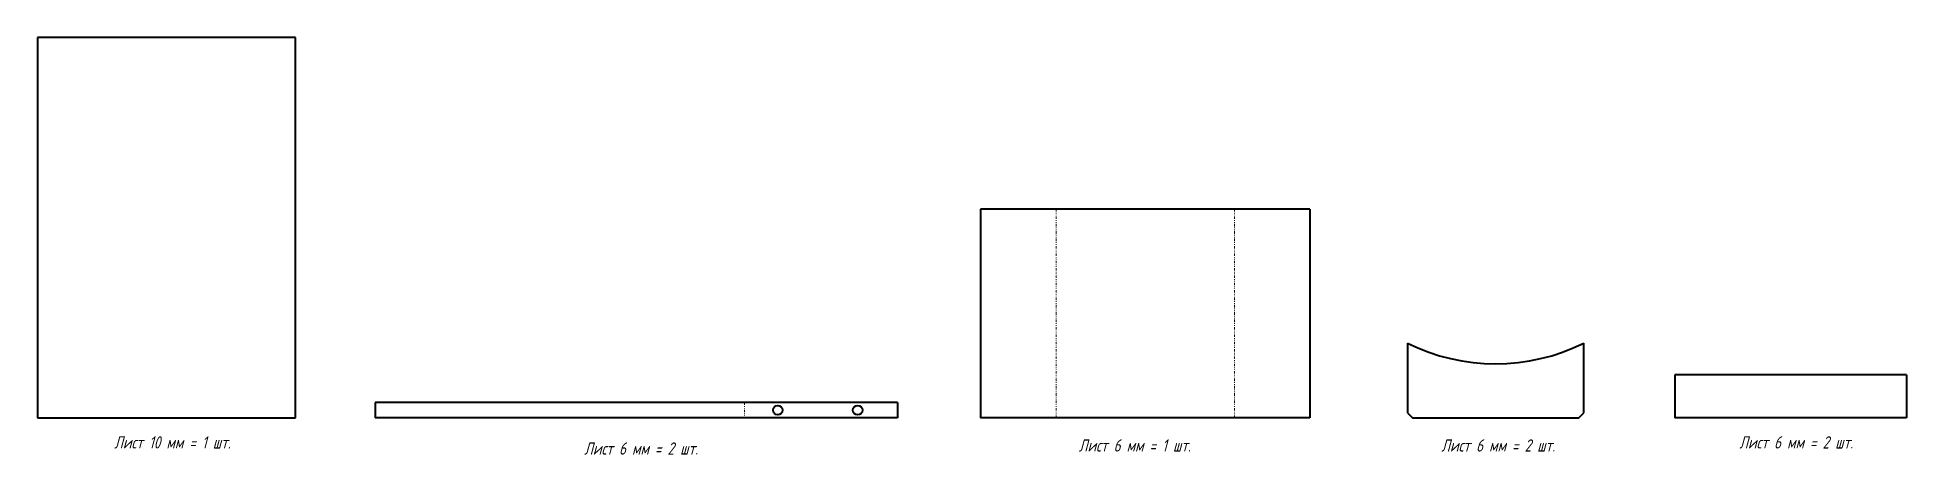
# Model space of a CAD drawing. Header units: millimetres. Extents: x 0 to 3042, y -60 to 620.
import ezdxf

# ---------------------------------------------------------------- set-up
doc = ezdxf.new("R2010")
doc.units = ezdxf.units.MM
doc.linetypes.add('K5LT_BASIC', pattern=[0])
doc.linetypes.add('K5LT_CHAIN_LINE_WITH_2_POINTS', pattern=[12, 4, -2, 1, -2, 1, -2])
doc.styles.add('KTEXTSTYLE', font='GOST_AU.SHX', dxfattribs={"width": 0.96, "height": 5})

msp = doc.modelspace()

# ---------------------------------------------------------------- linework, layer by layer
at = {"color": 7, "linetype": 'K5LT_BASIC', "lineweight": 40, "true_color": 0xffffff}
for p, q in [((420, 620), (0, 620)), ((0, 620), (0, 0)), ((420, 0), (420, 620)), ((1535, 340), (1535, 0)), ((1651, 340), (1535, 340)), ((1665.1, 340), (1651, 340)), ((1941.1, 340), (1665.1, 340)), ((1955.3, 340), (1941.1, 340)), ((2071.3, 340), (1955.3, 340)), ((2071.3, 340), (2071.3, 0)), ((2230, 121.9), (2230, 8)), ((2517, 8), (2517, 121.9)), ((3042.4, 70), (2665, 70)), ((2665, 70), (2665, 0)), ((3042.4, 70), (3042.4, 0)), ((0, 0), (420, 0)), ((550, 25), (550, 0)), ((1144, 25), (550, 25)), ((1144, 0), (550, 0)), ((1158.1, 25), (1144, 25)), ((1158.1, 0), (1144, 0)), ((1400.1, 25), (1158.1, 25)), ((1400.1, 0), (1158.1, 0)), ((1400.1, 25), (1400.1, 0)), ((1651, 0), (1535, 0)), ((1665.1, 0), (1651, 0)), ((1941.1, 0), (1665.1, 0)), ((1955.3, 0), (1941.1, 0)), ((2071.3, 0), (1955.3, 0)), ((2230, 8), (2238, 0)), ((2238, 0), (2509, 0)), ((2509, 0), (2517, 8)), ((3042.4, 0), (2665, 0))]:
    msp.add_line(p, q, dxfattribs=at)
at = {"color": 7, "linetype": 'K5LT_CHAIN_LINE_WITH_2_POINTS', "lineweight": 18, "true_color": 0xffffff}
for p, q in [((1658.1, 340), (1658.1, 0)), ((1948.2, 340), (1948.2, 0)), ((1151.1, 25), (1151.1, 0))]:
    msp.add_line(p, q, dxfattribs=at)
at = {"color": 7, "linetype": 'K5LT_BASIC', "lineweight": 40, "true_color": 0xffffff}
for centre in [(1205.1, 12.5), (1335.1, 12.5)]:
    msp.add_circle(centre, 7.75, dxfattribs=at)
msp.add_arc((2373.5, 409), 321, 243.446, 296.554, dxfattribs=at)

# ---------------------------------------------------------------- texts
at = {"color": 7, "char_height": 20, "attachment_point": 1, "style": 'KTEXTSTYLE'}
for s, insert in [('\\H3.5;\\W0.965;\\Q15;\\Q15;\\H20.00;Лист 10 мм = 1 шт.', (125, -30)), ('\\H3.5;\\W0.965;\\Q15;\\Q15;\\H20.00;Лист 6 мм = 2 шт.', (2770, -30)), ('\\H3.5;\\W0.965;\\Q15;\\Q15;\\H20.00;Лист 6 мм = 2 шт.', (890, -40)), ('\\H3.5;\\W0.965;\\Q15;\\Q15;\\H20.00;Лист 6 мм = 1 шт.', (1695, -35)), ('\\H3.5;\\W0.965;\\Q15;\\Q15;\\H20.00;Лист 6 мм = 2 шт.', (2285, -35))]:
    msp.add_mtext(s, dxfattribs=dict(at, insert=insert))

doc.saveas('drawing.dxf')
